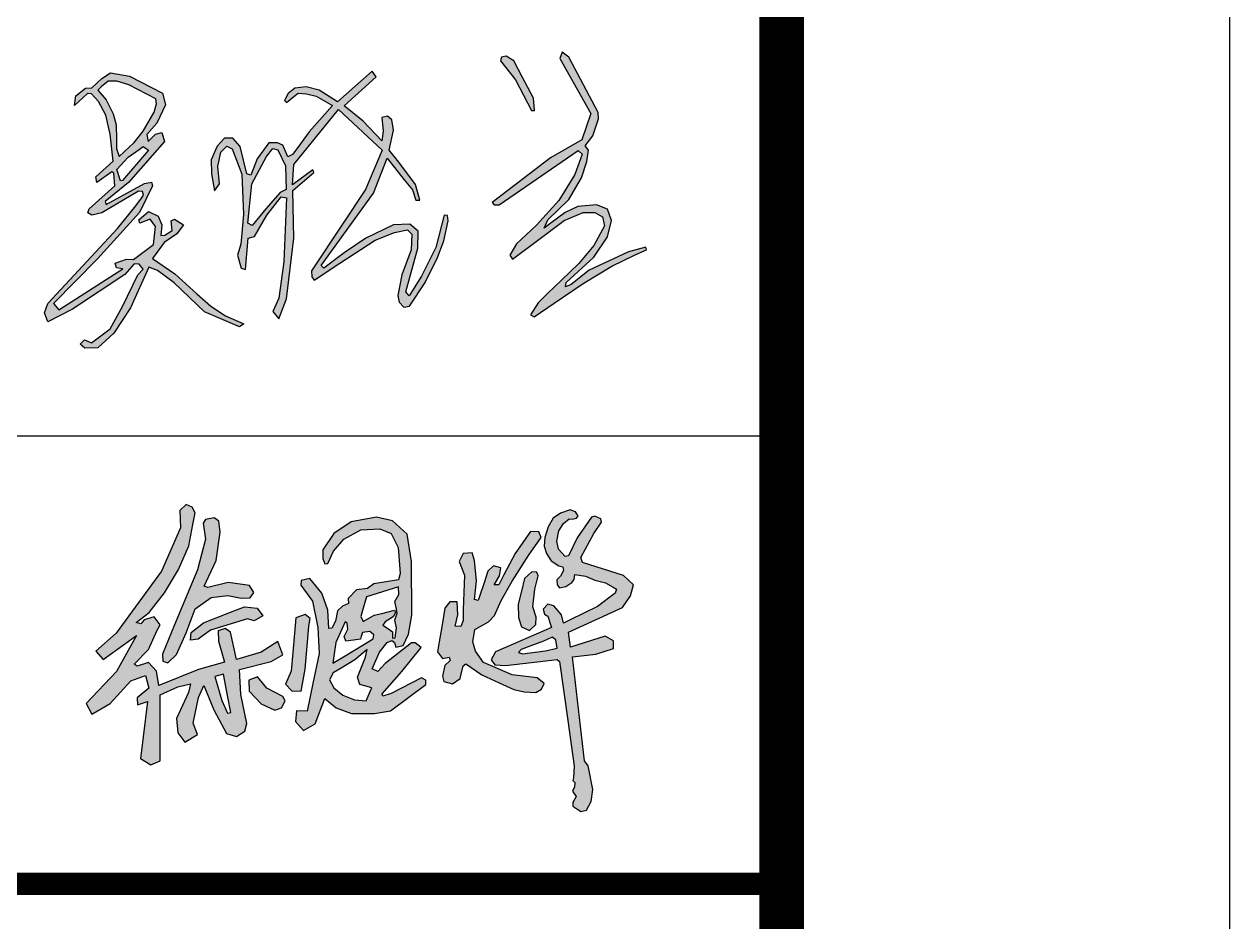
# Model space of a CAD drawing. Extents: x 33088 to 140010, y 13737 to 369010.
# Drawn here: x 90003 to 92693, y 297513 to 299517 of the extents above; entities that cross this region are included whole.
import ezdxf

# ---------------------------------------------------------------- set-up
doc = ezdxf.new("R2010")
doc.units = 0
doc.header["$LTSCALE"] = 1000
doc.header["$MEASUREMENT"] = 0
doc.layers.get('0').update_dxf_attribs({"linetype": 'CONTINUOUS'})
for name, color, linetype in [('PP-PM-TK', 7, 'CONTINUOUS'), ('PUB_TITLE', 4, 'CONTINUOUS'), ('TEL_TITLE', 7, 'CONTINUOUS')]:
    doc.layers.add(name, color=color, linetype=linetype)

msp = doc.modelspace()

# ---------------------------------------------------------------- hatches: boundary and pattern name
h = msp.add_hatch(color=256)
h.paths.add_polyline_path([(91218.3, 299443.5), (91203.9, 299454.5), (91198.6, 299440), (91267.8, 299317.6), (91248, 299258.6), (91177.7, 299218.7), (91047.5, 299118.6), (91051.9, 299113.3), (91063, 299113.7), (91239.2, 299235.1), (91248.4, 299226.9), (91232.4, 299181), (91196.6, 299123.4), (91146.7, 299068), (91102.1, 299026.9), (91086.7, 299001.3), (91093, 298992.1), (91157.8, 299041), (91208.2, 299078.9), (91250.9, 299096.6), (91277, 299096.6), (91293.5, 299087), (91298.3, 299066.7), (91274.6, 299022.7), (91240.7, 298982.3), (91202, 298945.1), (91171.4, 298915.7), (91150, 298895.1), (91133.2, 298868.2), (91141, 298863.4), (91186, 298893.9), (91250.9, 298937.8), (91314.5, 298976.9), (91366.7, 299002.3), (91391.8, 299013.1), (91390.8, 299019.2), (91351.5, 299008.7), (91263.7, 298967.7), (91223.6, 298935.9), (91211.4, 298930.8), (91212.8, 298939.9), (91274.8, 298996.9), (91304.7, 299041.9), (91313.9, 299079), (91305.1, 299103.8), (91280.7, 299113.6), (91238.6, 299109.9), (91210.8, 299096.7), (91176.2, 299070.9), (91163.3, 299061.3), (91172.1, 299080.4), (91218.9, 299125.5), (91246.8, 299173.7), (91259, 299210), (91262.7, 299235.4), (91255.2, 299245.2), (91272.2, 299267.8), (91284.8, 299305.4), (91284.1, 299319.9)])
h.paths.add_polyline_path([(91079, 299445.3), (91068.6, 299443.4), (91066.4, 299435.2), (91099.7, 299392.5), (91135.7, 299324.5), (91142.4, 299324.5), (91139.6, 299351.5), (91114.6, 299399.6), (91096.2, 299434.9)], flags=17)
h.paths.add_polyline_path([(90542.4, 299104.6), (90512.6, 299067.4), (90502.9, 299072.9), (90511.5, 299160.5), (90544, 299221.7), (90558.7, 299239.7), (90569.7, 299236.5), (90586.4, 299201), (90588.2, 299147.5), (90575, 299141.1)], flags=16)
h.paths.add_polyline_path([(90421.2, 299182.8), (90428.4, 299145), (90439.7, 299160.8), (90435.3, 299198.9), (90442.2, 299231), (90455.6, 299244.8), (90467.9, 299238.9), (90489.2, 299182.1), (90492.7, 299092.1), (90487.2, 299026.1), (90479.3, 299000.9), (90487.7, 298972.3), (90497.6, 298969.3), (90503.1, 299039.5), (90517.4, 299042.9), (90544.6, 299090.9), (90576.8, 299131.4), (90589.1, 299129.4), (90582.7, 298986.1), (90571.8, 298905.3), (90558.5, 298875.2), (90571.8, 298858.8), (90589.1, 298903.8), (90605.5, 299039.5), (90603.1, 299145.7), (90649.9, 299185.9), (90647.9, 299192.1), (90602.1, 299158.2), (90605.2, 299203.5), (90704.7, 299326.7), (90802, 299235.7), (90765.1, 299147.8), (90715.4, 299072.8), (90644.9, 298966.6), (90645, 298952.6), (90650.3, 298945.8), (90707.7, 298983.2), (90786.3, 299034.5), (90829.7, 299051.6), (90858.9, 299057.7), (90868.1, 299048.2), (90867.3, 299013), (90846.3, 298957.1), (90837.5, 298911.2), (90839.8, 298896.3), (90850.5, 298884.8), (90863.5, 298887.1), (90898.3, 298939.9), (90925.5, 298996.2), (90939.5, 299033.4), (90949.3, 299078.2), (90947.8, 299089.9), (90940.6, 299090.6), (90921.8, 299018.4), (90890.1, 298954.4), (90862.6, 298910.1), (90855.4, 298919.5), (90881.8, 299017.2), (90882.2, 299054.8), (90864.1, 299070.7), (90827.6, 299068.8), (90766.1, 299039.4), (90717.5, 299006.7), (90672.3, 298972.4), (90666, 298978.5), (90783.1, 299139.6), (90813.1, 299217.7), (90851.5, 299169.7), (90869.6, 299147.2), (90877.7, 299124.3), (90886, 299124.3), (90876.4, 299158.8), (90839.6, 299208.8), (90817.6, 299235.3), (90827.7, 299280.2), (90823.5, 299303.5), (90814.4, 299311.8), (90801.5, 299308.9), (90804.4, 299277.7), (90801.5, 299256.5), (90759.9, 299300.6), (90717.3, 299334.8), (90788.7, 299399.4), (90779.6, 299412.2), (90702.5, 299343.4), (90661.8, 299369.8), (90633, 299376.7), (90607.4, 299374.1), (90592.7, 299361.9), (90584, 299346.4), (90589.1, 299341.8), (90605.3, 299355.1), (90615.2, 299363.2), (90633.7, 299361.2), (90655.3, 299356), (90691.6, 299335.1), (90639.1, 299276.7), (90611.6, 299238.6), (90602.2, 299225.7), (90591.9, 299220.5), (90580.5, 299246.7), (90568.4, 299252), (90549.5, 299252), (90523.7, 299216.6), (90509.6, 299180), (90500, 299183.1), (90485.5, 299244.1), (90468.9, 299262.2), (90450.2, 299262.5), (90434.1, 299244.8), (90420.4, 299214.3)])
h.paths.add_polyline_path([(90218.5, 299167), (90210.3, 299192.2), (90235.3, 299219.7), (90260.1, 299237), (90269.4, 299243.5), (90280.6, 299235.7), (90223.3, 299168)], flags=16)
h.paths.add_polyline_path([(90209.4, 299239.1), (90215.2, 299221.3), (90248.7, 299252.5), (90269.1, 299278.3), (90293.6, 299320.8), (90299, 299339), (90297.3, 299350.1), (90237.4, 299381.4), (90210.5, 299389.5), (90190.9, 299390), (90175.7, 299376.8), (90167.7, 299369.9), (90186.4, 299348.2), (90201.9, 299316.4), (90208.5, 299291.9), (90209.3, 299259.1)], flags=16)
h.paths.add_polyline_path([(90145, 299362.1), (90115.8, 299335.6), (90118.5, 299357.2), (90140.7, 299374.3), (90154.6, 299374.7), (90176.5, 299395.3), (90196.3, 299408), (90238.8, 299400.8), (90312.2, 299362.8), (90318.6, 299336.6), (90299.5, 299296.1), (90277.3, 299270.4), (90280.5, 299254.9), (90296.8, 299271.1), (90311, 299275.1), (90316.9, 299254.9), (90236.7, 299163.7), (90184.1, 299121.3), (90186.3, 299114.7), (90271.7, 299161.1), (90287.9, 299164.1), (90290.1, 299156.3), (90261, 299096.8), (90167.5, 298993), (90069.1, 298893.6), (90080.7, 298879.3), (90223.6, 298970.5), (90209.9, 298973.2), (90206.6, 298983.6), (90231.8, 298992.4), (90247.2, 298991.9), (90291.8, 299024.8), (90296.7, 299065.5), (90284.6, 299081.4), (90261.5, 299072.6), (90259.3, 299080.3), (90281.3, 299099), (90302.8, 299088), (90310.5, 299068.8), (90308.3, 299045.2), (90317.1, 299045.7), (90334.1, 299056.1), (90331.9, 299078.1), (90339.1, 299081.4), (90359.4, 299069.3), (90344, 299048.5), (90316, 299029.2), (90290.1, 298994.1), (90339.6, 298959.5), (90389.1, 298915), (90420.1, 298887.1), (90452.4, 298865.9), (90493.7, 298847.8), (90483.8, 298841.2), (90405.7, 298874.7), (90338.1, 298939.5), (90300.7, 298966.9), (90281.5, 298974.1), (90240.8, 298883.5), (90203.4, 298826.9), (90167.9, 298794.1), (90138.7, 298793.3), (90128.7, 298802.6), (90138.3, 298812.6), (90153.7, 298805.6), (90195.3, 298836.8), (90223.1, 298886.7), (90257, 298957.1), (90269.3, 298970.2), (90260, 298981.3), (90249.3, 298981.7), (90228.1, 298958.2), (90111.7, 298880.9), (90056.7, 298852.4), (90048.6, 298872.4), (90056.3, 298893.2), (90211.5, 299060.8), (90252.7, 299111.4), (90265.4, 299128.5), (90270.1, 299134.9), (90267.5, 299143.4), (90258.4, 299143.8), (90177, 299095.5), (90154.6, 299090.4), (90145.8, 299095.8), (90148.9, 299105), (90206, 299156.1), (90204, 299184.1), (90199, 299187.4), (90165.6, 299163.1), (90163.6, 299176.1), (90202, 299211.4), (90195.2, 299271.5), (90186.1, 299314.1), (90169.1, 299344.3), (90153.5, 299361.3)])
h = msp.add_hatch(color=256)
h.paths.add_polyline_path([(91189.7, 298142.9), (91181.5, 298148.7), (91162.4, 298139.5), (91134.2, 298129.1), (91112, 298120.9), (91106.4, 298114.4), (91115.3, 298111.3), (91166.8, 298117.9), (91193, 298124.3)], flags=16)
h.paths.add_polyline_path([(91219.7, 298412.6), (91226.2, 298412), (91235.8, 298414.1), (91239.4, 298419.5), (91233.3, 298428.5), (91221.8, 298432.5), (91200.3, 298425.4), (91183.9, 298414.3), (91172.2, 298395.1), (91165.3, 298370.9), (91163.4, 298351.7), (91169.1, 298335.4), (91179.1, 298319.1), (91196.3, 298308), (91205.1, 298305.7), (91206.7, 298297.4), (91199.8, 298285), (91191.9, 298276.3), (91192.7, 298265.5), (91197.7, 298259), (91211.7, 298261.3), (91225.1, 298270.7), (91230.4, 298277.2), (91232, 298288.2), (91255.5, 298284.5), (91276.9, 298275.5), (91300.3, 298269.5), (91317.4, 298260.1), (91325.3, 298255.7), (91322, 298246.5), (91282.7, 298216.9), (91221.8, 298187), (91207, 298179.8), (91202.4, 298198.5), (91185.2, 298218.8), (91171.6, 298222.3), (91161.2, 298211.1), (91164.3, 298199.6), (91171.8, 298195.4), (91177.3, 298178.7), (91180, 298170.2), (91077.2, 298125.3), (91054.8, 298115.4), (91045.4, 298098), (91053.8, 298086.5), (91077.4, 298085), (91154.6, 298094.2), (91192.6, 298098.8), (91197.9, 298094.4), (91216.3, 297962.2), (91230.4, 297860.5), (91228.9, 297834.5), (91227.9, 297828.8), (91232.3, 297823.8), (91231.4, 297814.1), (91227.1, 297804.4), (91235, 297793), (91227.9, 297779.6), (91227.7, 297771), (91245.3, 297759.2), (91258, 297762.3), (91268.8, 297781.5), (91272.1, 297808.5), (91261.5, 297861.5), (91253.7, 297872.2), (91227.1, 298104.6), (91278.8, 298110.8), (91318.5, 298123.2), (91318.1, 298140.5), (91299.9, 298150.8), (91222.2, 298126.1), (91218, 298159.9), (91278, 298187.2), (91338.5, 298214.7), (91356.2, 298240.6), (91362.8, 298265), (91340.9, 298286.1), (91249.5, 298315), (91245.7, 298326.6), (91274.5, 298379.7), (91291.6, 298405.2), (91290, 298412.9), (91276.8, 298418.4), (91269.1, 298416.6), (91237.4, 298369.9), (91217.7, 298330.3), (91210.2, 298328.7), (91195.6, 298344.9), (91191.9, 298362.6), (91196.6, 298385.7), (91206.7, 298402.6)])
h.paths.add_polyline_path([(91147.6, 298293.5), (91136.1, 298294.1), (91120, 298279.2), (91113.1, 298251.1), (91105.8, 298221.8), (91106.1, 298192.6), (91113.1, 298171.7), (91130.9, 298163.3), (91145.2, 298176.6), (91145.8, 298193.5), (91138.5, 298215.9), (91142.5, 298255.6), (91150.6, 298285.6)], flags=17)
h.paths.add_polyline_path([(91008.3, 298319.8), (91003.1, 298336.8), (90982.6, 298335), (90974.3, 298317.7), (90985.9, 298287.1), (90983.3, 298209.6), (90982.6, 298186), (90977.6, 298172), (90965.3, 298172.7), (90971.1, 298198.3), (90969.3, 298227.1), (90953, 298227.4), (90942.2, 298213), (90935, 298171.2), (90929.3, 298138.1), (90925.4, 298115.8), (90937.2, 298100.6), (90951.9, 298103.9), (90954.1, 298096.7), (90942.2, 298085.3), (90936.8, 298061.5), (90939.7, 298049.6), (90959.1, 298044.2), (90976.1, 298056.4), (90978.3, 298065.8), (90982.6, 298084.5), (90988.7, 298088.9), (91024.8, 298064.4), (91063.4, 298046.7), (91096.2, 298031.7), (91118.9, 298026.2), (91145.2, 298025.1), (91157.5, 298032.7), (91163.3, 298045.3), (91147.8, 298057.5), (91092.6, 298064.7), (91028, 298092.2), (91010.7, 298117.1), (91004.2, 298138), (91008.6, 298165.7), (91039.6, 298183), (91052.6, 298197), (91067.5, 298230.4), (91092, 298273.3), (91112.8, 298306), (91130.3, 298333.3), (91157, 298371.3), (91152, 298383.6), (91133.3, 298384.5), (91098.8, 298335.3), (91073.8, 298287.3), (91062.5, 298265.4), (91052.3, 298265.1), (91063.7, 298285.7), (91067.1, 298303.2), (91050.8, 298307.9), (91038.2, 298296.2), (91029.5, 298270), (91020.2, 298241.6), (91016.4, 298230.4), (91008, 298232.8), (91012.9, 298274)])
h.paths.add_polyline_path([(90765.2, 298104.2), (90768.5, 298120.6), (90741, 298098), (90710.7, 298079.6), (90693, 298068.9), (90684.4, 298053.4), (90694.7, 298035.7), (90714.3, 298019.4), (90740.2, 298008.7), (90766.8, 298006.2), (90777.9, 298032.5), (90779.2, 298035.5), (90752.5, 298042.7), (90747.2, 298059.5)], flags=16)
h.paths.add_polyline_path([(90839.3, 298243.5), (90839, 298261.1), (90803, 298249.7), (90767.1, 298238.3), (90759.9, 298213.5), (90754.5, 298194.8), (90759.6, 298183.8), (90784.1, 298197.8), (90801.4, 298201.4), (90830.1, 298208.9), (90832.1, 298203.3), (90826.9, 298193.6), (90809.2, 298183.1), (90804, 298175.6), (90816.4, 298166.8), (90825.2, 298160.5), (90825.6, 298146.2), (90831.5, 298146.9), (90834.1, 298169.4), (90830.8, 298186.4), (90836, 298202.4), (90833.4, 298215.1), (90830.7, 298228.3)], flags=16)
h.paths.add_polyline_path([(90724.3, 298179.6), (90719.9, 298183), (90713.1, 298167.8), (90699.2, 298136.5), (90695.4, 298111.2), (90692.2, 298090.1), (90719.9, 298107), (90782, 298144.7), (90783.9, 298153.9), (90774.6, 298161.2), (90758.4, 298158.7), (90755.5, 298149.8), (90753.6, 298144), (90738.4, 298141.9), (90721.4, 298139.6), (90717.1, 298150), (90725.6, 298166.2)], flags=16)
h.paths.add_polyline_path([(90667.6, 298246.8), (90640.9, 298279.3), (90621.3, 298274.8), (90620.8, 298264.3), (90646.5, 298229.1), (90658.5, 298170.3), (90661.6, 298112.2), (90647.5, 298044.9), (90634.7, 297983.6), (90610.8, 297984.1), (90608.8, 297960), (90626.4, 297939.9), (90653, 297955.4), (90674.6, 298011.7), (90699.8, 297991.1), (90733.5, 297978), (90784.8, 297978), (90820.5, 297984.1), (90899.9, 298042.9), (90899.6, 298052.4), (90889.7, 298057.8), (90822.3, 298022.6), (90803.6, 298016.9), (90802.6, 298021.8), (90846.3, 298071.9), (90888.9, 298125.6), (90875.6, 298136.2), (90867.9, 298136.2), (90809, 298090), (90792.6, 298071.5), (90779.9, 298078), (90796, 298114.8), (90813.2, 298136.4), (90823.6, 298140.7), (90829.5, 298136.8), (90833, 298126), (90848.9, 298130.2), (90860.9, 298155.5), (90868.7, 298197.4), (90867.9, 298317.2), (90858.3, 298378.8), (90825.6, 298408), (90789.4, 298416.3), (90732.8, 298406.1), (90694.3, 298379.7), (90669.9, 298343.2), (90670, 298324.3), (90674.4, 298312.2), (90681.3, 298313.1), (90693.5, 298340.4), (90716.8, 298367.3), (90755, 298387.8), (90797.1, 298390), (90822.4, 298380.1), (90838.3, 298348.8), (90842.1, 298290.5), (90838.7, 298276.4), (90783.4, 298267.8), (90769.6, 298257.5), (90745.2, 298254.5), (90726.7, 298235), (90727.1, 298223.9), (90713.4, 298217.5), (90702.7, 298207.6), (90697.9, 298184.4), (90690.2, 298168.6), (90683.3, 298167.5), (90681.4, 298208.6)])
h.paths.add_polyline_path([(90641.6, 298190.2), (90630.2, 298199.1), (90609.3, 298191.3), (90602.8, 298114), (90599.3, 298072.5), (90586.6, 298043.8), (90600.9, 298028.9), (90621.7, 298028.2), (90630.8, 298077), (90637.3, 298154.3), (90638.9, 298172.7)])
h.paths.add_polyline_path([(90523.9, 298059.9), (90505.1, 298052.3), (90505.4, 298028), (90532, 297999.8), (90562.8, 297985.9), (90577.7, 297991.1), (90586.1, 298006.3), (90580.6, 298016), (90545.3, 298034.8), (90528.5, 298054.5)])
h.paths.add_polyline_path([(90448.5, 298065.8), (90429.2, 298060.4), (90444.4, 298007.3), (90457.4, 297978.8), (90464.5, 297980.1), (90458, 298014.7)], flags=16)
h.paths.add_polyline_path([(90374.7, 298141.5), (90376, 298159), (90404, 298180.6), (90464.2, 298204), (90495.2, 298216), (90523.1, 298213.2), (90535.9, 298196.4), (90516.5, 298185.3), (90502, 298189.5), (90419.1, 298164.5), (90391.5, 298144.2)], flags=17)
h.paths.add_polyline_path([(90437.8, 298407.1), (90427.1, 298415.1), (90407.8, 298411.4), (90402.7, 298402.9), (90408.5, 298367), (90390.5, 298298.9), (90339.3, 298175.7), (90312.1, 298110.4), (90313.1, 298095.1), (90324.3, 298091.1), (90343.3, 298110), (90365.3, 298158.3), (90385.3, 298211.5), (90420.5, 298236.7), (90458.3, 298241.8), (90487.9, 298235.2), (90507.5, 298236.4), (90515.9, 298248.1), (90506.6, 298263.8), (90458.6, 298270.7), (90413, 298259.4), (90405.3, 298262.1), (90431.8, 298320), (90440.5, 298382.7)], flags=17)
h.paths.add_polyline_path([(90378.7, 298438.4), (90365.3, 298444.5), (90350.6, 298431.2), (90352.2, 298392.2), (90310, 298295.7), (90208.7, 298157.1), (90163.2, 298117.3), (90180, 298098.9), (90225.4, 298131.6), (90254.4, 298152.4), (90209.4, 298071.5), (90141.6, 298000.6), (90154.4, 297976.7), (90195.1, 298000.6), (90241.3, 298050.8), (90274, 298062.7), (90282, 298034.9), (90255.7, 298013.3), (90256.5, 297997.4), (90278.8, 298004.6), (90269.2, 297925.7), (90263.4, 297877.8), (90286, 297863.5), (90306.7, 297872.3), (90306.7, 298019.7), (90346.6, 298038), (90374.9, 298044.2), (90369.9, 298025.3), (90343.7, 297966.6), (90346.5, 297934.8), (90362.1, 297914.2), (90390.6, 297931.5), (90380.5, 297956.6), (90392.8, 298013.5), (90404.6, 298040.3), (90426.9, 297986.2), (90454.9, 297933.7), (90477.2, 297927), (90496.2, 297938.7), (90500.1, 297956), (90487.3, 298020.8), (90483.9, 298076.6), (90554.9, 298093.9), (90580.6, 298109), (90569.4, 298138.6), (90532, 298115.1), (90477.2, 298099), (90463.8, 298159.3), (90452.1, 298168.2), (90436.4, 298162.6), (90437.5, 298139.7), (90450.4, 298092.8), (90392.8, 298076.1), (90304, 298040.3), (90299, 298072.7), (90281.1, 298092.3), (90255.9, 298083.9), (90249.2, 298088.4), (90281.1, 298121.3), (90300.6, 298164.3), (90306.8, 298176.2), (90293.9, 298194.1), (90271.6, 298187.4), (90263.7, 298178.4), (90253.7, 298181.2), (90282.2, 298203.5), (90316.3, 298247.6), (90347.6, 298299.8), (90371.1, 298352.3), (90380, 298400.3), (90384.8, 298426.1)])

# ---------------------------------------------------------------- linework, layer by layer
for p, q in [((91068.6, 299443.4), (91066.4, 299435.2)), ((91079, 299445.3), (91068.6, 299443.4)), ((91096.2, 299434.9), (91079, 299445.3)), ((91203.9, 299454.5), (91198.6, 299440)), ((91198.6, 299440), (91267.8, 299317.6)), ((91218.3, 299443.5), (91203.9, 299454.5)), ((91284.1, 299319.9), (91218.3, 299443.5)), ((90779.6, 299412.2), (90702.5, 299343.4)), ((90788.7, 299399.4), (90779.6, 299412.2)), ((91066.4, 299435.2), (91099.7, 299392.5)), ((91114.6, 299399.6), (91096.2, 299434.9)), ((90154.6, 299374.7), (90176.5, 299395.3)), ((90190.9, 299390), (90175.7, 299376.8)), ((90176.5, 299395.3), (90196.3, 299408)), ((90210.5, 299389.5), (90190.9, 299390)), ((90196.3, 299408), (90238.8, 299400.8)), ((90237.4, 299381.4), (90210.5, 299389.5)), ((90238.8, 299400.8), (90312.2, 299362.8)), ((90717.3, 299334.8), (90788.7, 299399.4)), ((91099.7, 299392.5), (91135.7, 299324.5)), ((91139.6, 299351.5), (91114.6, 299399.6)), ((90145, 299362.1), (90115.8, 299335.6)), ((90115.8, 299335.6), (90118.5, 299357.2)), ((90118.5, 299357.2), (90140.7, 299374.3)), ((90140.7, 299374.3), (90154.6, 299374.7)), ((90153.5, 299361.3), (90145, 299362.1)), ((90169.1, 299344.3), (90153.5, 299361.3)), ((90175.7, 299376.8), (90167.7, 299369.9)), ((90167.7, 299369.9), (90186.4, 299348.2)), ((90297.3, 299350.1), (90237.4, 299381.4)), ((90312.2, 299362.8), (90318.6, 299336.6)), ((90592.7, 299361.9), (90584, 299346.4)), ((90589.1, 299341.8), (90605.3, 299355.1)), ((90607.4, 299374.1), (90592.7, 299361.9)), ((90605.3, 299355.1), (90615.2, 299363.2)), ((90633, 299376.7), (90607.4, 299374.1)), ((90615.2, 299363.2), (90633.7, 299361.2)), ((90661.8, 299369.8), (90633, 299376.7)), ((90633.7, 299361.2), (90655.3, 299356)), ((90655.3, 299356), (90691.6, 299335.1)), ((90702.5, 299343.4), (90661.8, 299369.8)), ((90186.1, 299314.1), (90169.1, 299344.3)), ((90186.4, 299348.2), (90201.9, 299316.4)), ((90293.6, 299320.8), (90299, 299339)), ((90299, 299339), (90297.3, 299350.1)), ((90318.6, 299336.6), (90299.5, 299296.1)), ((90584, 299346.4), (90589.1, 299341.8)), ((90691.6, 299335.1), (90639.1, 299276.7)), ((90759.9, 299300.6), (90717.3, 299334.8)), ((91142.4, 299324.5), (91139.6, 299351.5)), ((90195.2, 299271.5), (90186.1, 299314.1)), ((90201.9, 299316.4), (90208.5, 299291.9)), ((90269.1, 299278.3), (90293.6, 299320.8)), ((90605.2, 299203.5), (90704.7, 299326.7)), ((90704.7, 299326.7), (90802, 299235.7)), ((90814.4, 299311.8), (90801.5, 299308.9)), ((90801.5, 299308.9), (90804.4, 299277.7)), ((90823.5, 299303.5), (90814.4, 299311.8)), ((90827.7, 299280.2), (90823.5, 299303.5)), ((91135.7, 299324.5), (91142.4, 299324.5)), ((91267.8, 299317.6), (91248, 299258.6)), ((91272.2, 299267.8), (91284.8, 299305.4)), ((91284.8, 299305.4), (91284.1, 299319.9)), ((90208.5, 299291.9), (90209.3, 299259.1)), ((90248.7, 299252.5), (90269.1, 299278.3)), ((90299.5, 299296.1), (90277.3, 299270.4)), ((90296.8, 299271.1), (90311, 299275.1)), ((90311, 299275.1), (90316.9, 299254.9)), ((90639.1, 299276.7), (90611.6, 299238.6)), ((90801.5, 299256.5), (90759.9, 299300.6)), ((90804.4, 299277.7), (90801.5, 299256.5)), ((90817.6, 299235.3), (90827.7, 299280.2)), ((90202, 299211.4), (90195.2, 299271.5)), ((90209.3, 299259.1), (90209.4, 299239.1)), ((90215.2, 299221.3), (90248.7, 299252.5)), ((90316.9, 299254.9), (90236.7, 299163.7)), ((90277.3, 299270.4), (90280.5, 299254.9)), ((90280.5, 299254.9), (90296.8, 299271.1)), ((90450.2, 299262.5), (90434.1, 299244.8)), ((90468.9, 299262.2), (90450.2, 299262.5)), ((90485.5, 299244.1), (90468.9, 299262.2)), ((90549.5, 299252), (90523.7, 299216.6)), ((90568.4, 299252), (90549.5, 299252)), ((90580.5, 299246.7), (90568.4, 299252)), ((91248, 299258.6), (91177.7, 299218.7)), ((91255.2, 299245.2), (91272.2, 299267.8)), ((90209.4, 299239.1), (90215.2, 299221.3)), ((90280.6, 299235.7), (90223.3, 299168)), ((90235.3, 299219.7), (90260.1, 299237)), ((90260.1, 299237), (90269.4, 299243.5)), ((90269.4, 299243.5), (90280.6, 299235.7)), ((90434.1, 299244.8), (90420.4, 299214.3)), ((90435.3, 299198.9), (90442.2, 299231)), ((90442.2, 299231), (90455.6, 299244.8)), ((90455.6, 299244.8), (90467.9, 299238.9)), ((90467.9, 299238.9), (90489.2, 299182.1)), ((90500, 299183.1), (90485.5, 299244.1)), ((90511.5, 299160.5), (90544, 299221.7)), ((90544, 299221.7), (90558.7, 299239.7)), ((90558.7, 299239.7), (90569.7, 299236.5)), ((90569.7, 299236.5), (90586.4, 299201)), ((90591.9, 299220.5), (90580.5, 299246.7)), ((90602.2, 299225.7), (90591.9, 299220.5)), ((90611.6, 299238.6), (90602.2, 299225.7)), ((90802, 299235.7), (90765.1, 299147.8)), ((90839.6, 299208.8), (90817.6, 299235.3)), ((91063, 299113.7), (91239.2, 299235.1)), ((91248.4, 299226.9), (91232.4, 299181)), ((91239.2, 299235.1), (91248.4, 299226.9)), ((91262.7, 299235.4), (91255.2, 299245.2)), ((91259, 299210), (91262.7, 299235.4)), ((90163.6, 299176.1), (90202, 299211.4)), ((90210.3, 299192.2), (90235.3, 299219.7)), ((90420.4, 299214.3), (90421.2, 299182.8)), ((90439.7, 299160.8), (90435.3, 299198.9)), ((90523.7, 299216.6), (90509.6, 299180)), ((90586.4, 299201), (90588.2, 299147.5)), ((90602.1, 299158.2), (90605.2, 299203.5)), ((90783.1, 299139.6), (90813.1, 299217.7)), ((90813.1, 299217.7), (90851.5, 299169.7)), ((90876.4, 299158.8), (90839.6, 299208.8)), ((91177.7, 299218.7), (91047.5, 299118.6)), ((91246.8, 299173.7), (91259, 299210)), ((90165.6, 299163.1), (90163.6, 299176.1)), ((90199, 299187.4), (90165.6, 299163.1)), ((90204, 299184.1), (90199, 299187.4)), ((90206, 299156.1), (90204, 299184.1)), ((90218.5, 299167), (90210.3, 299192.2)), ((90223.3, 299168), (90218.5, 299167)), ((90421.2, 299182.8), (90428.4, 299145)), ((90489.2, 299182.1), (90492.7, 299092.1)), ((90509.6, 299180), (90500, 299183.1)), ((90647.9, 299192.1), (90602.1, 299158.2)), ((90603.1, 299145.7), (90649.9, 299185.9)), ((90649.9, 299185.9), (90647.9, 299192.1)), ((90851.5, 299169.7), (90869.6, 299147.2)), ((91232.4, 299181), (91196.6, 299123.4)), ((91218.9, 299125.5), (91246.8, 299173.7)), ((90148.9, 299105), (90206, 299156.1)), ((90258.4, 299143.8), (90177, 299095.5)), ((90236.7, 299163.7), (90184.1, 299121.3)), ((90186.3, 299114.7), (90271.7, 299161.1)), ((90267.5, 299143.4), (90258.4, 299143.8)), ((90290.1, 299156.3), (90261, 299096.8)), ((90270.1, 299134.9), (90267.5, 299143.4)), ((90271.7, 299161.1), (90287.9, 299164.1)), ((90287.9, 299164.1), (90290.1, 299156.3)), ((90428.4, 299145), (90439.7, 299160.8)), ((90502.9, 299072.9), (90511.5, 299160.5)), ((90575, 299141.1), (90542.4, 299104.6)), ((90588.2, 299147.5), (90575, 299141.1)), ((90605.5, 299039.5), (90603.1, 299145.7)), ((90765.1, 299147.8), (90715.4, 299072.8)), ((90869.6, 299147.2), (90877.7, 299124.3)), ((90886, 299124.3), (90876.4, 299158.8)), ((90184.1, 299121.3), (90186.3, 299114.7)), ((90252.7, 299111.4), (90265.4, 299128.5)), ((90265.4, 299128.5), (90270.1, 299134.9)), ((90544.6, 299090.9), (90576.8, 299131.4)), ((90576.8, 299131.4), (90589.1, 299129.4)), ((90589.1, 299129.4), (90582.7, 298986.1)), ((90666, 298978.5), (90783.1, 299139.6)), ((90877.7, 299124.3), (90886, 299124.3)), ((91047.5, 299118.6), (91051.9, 299113.3)), ((91051.9, 299113.3), (91063, 299113.7)), ((91196.6, 299123.4), (91146.7, 299068)), ((91172.1, 299080.4), (91218.9, 299125.5)), ((91280.7, 299113.6), (91238.6, 299109.9)), ((91305.1, 299103.8), (91280.7, 299113.6)), ((90145.8, 299095.8), (90148.9, 299105)), ((90154.6, 299090.4), (90145.8, 299095.8)), ((90177, 299095.5), (90154.6, 299090.4)), ((90261, 299096.8), (90167.5, 298993)), ((90211.5, 299060.8), (90252.7, 299111.4)), ((90259.3, 299080.3), (90281.3, 299099)), ((90281.3, 299099), (90302.8, 299088)), ((90302.8, 299088), (90310.5, 299068.8)), ((90492.7, 299092.1), (90487.2, 299026.1)), ((90542.4, 299104.6), (90512.6, 299067.4)), ((90517.4, 299042.9), (90544.6, 299090.9)), ((90940.6, 299090.6), (90921.8, 299018.4)), ((90947.8, 299089.9), (90940.6, 299090.6)), ((90949.3, 299078.2), (90947.8, 299089.9)), ((91210.8, 299096.7), (91176.2, 299070.9)), ((91208.2, 299078.9), (91250.9, 299096.6)), ((91238.6, 299109.9), (91210.8, 299096.7)), ((91250.9, 299096.6), (91277, 299096.6)), ((91277, 299096.6), (91293.5, 299087)), ((91293.5, 299087), (91298.3, 299066.7)), ((91313.9, 299079), (91305.1, 299103.8)), ((90056.3, 298893.2), (90211.5, 299060.8)), ((90261.5, 299072.6), (90259.3, 299080.3)), ((90284.6, 299081.4), (90261.5, 299072.6)), ((90261.5, 299072.6), (90261.5, 299072.6)), ((90296.7, 299065.5), (90284.6, 299081.4)), ((90291.8, 299024.8), (90296.7, 299065.5)), ((90310.5, 299068.8), (90308.3, 299045.2)), ((90331.9, 299078.1), (90339.1, 299081.4)), ((90334.1, 299056.1), (90331.9, 299078.1)), ((90339.1, 299081.4), (90359.4, 299069.3)), ((90359.4, 299069.3), (90344, 299048.5)), ((90512.6, 299067.4), (90502.9, 299072.9)), ((90715.4, 299072.8), (90644.9, 298966.6)), ((90827.6, 299068.8), (90766.1, 299039.4)), ((90864.1, 299070.7), (90827.6, 299068.8)), ((90882.2, 299054.8), (90864.1, 299070.7)), ((90939.5, 299033.4), (90949.3, 299078.2)), ((91146.7, 299068), (91102.1, 299026.9)), ((91157.8, 299041), (91208.2, 299078.9)), ((91163.3, 299061.3), (91172.1, 299080.4)), ((91176.2, 299070.9), (91163.3, 299061.3)), ((91298.3, 299066.7), (91274.6, 299022.7)), ((91304.7, 299041.9), (91313.9, 299079)), ((90308.3, 299045.2), (90317.1, 299045.7)), ((90344, 299048.5), (90316, 299029.2)), ((90317.1, 299045.7), (90334.1, 299056.1)), ((90497.6, 298969.3), (90503.1, 299039.5)), ((90503.1, 299039.5), (90517.4, 299042.9)), ((90589.1, 298903.8), (90605.5, 299039.5)), ((90707.7, 298983.2), (90786.3, 299034.5)), ((90766.1, 299039.4), (90717.5, 299006.7)), ((90786.3, 299034.5), (90829.7, 299051.6)), ((90829.7, 299051.6), (90858.9, 299057.7)), ((90858.9, 299057.7), (90868.1, 299048.2)), ((90868.1, 299048.2), (90867.3, 299013)), ((90881.8, 299017.2), (90882.2, 299054.8)), ((90925.5, 298996.2), (90939.5, 299033.4)), ((91093, 298992.1), (91157.8, 299041)), ((91274.8, 298996.9), (91304.7, 299041.9)), ((90247.2, 298991.9), (90291.8, 299024.8)), ((90316, 299029.2), (90290.1, 298994.1)), ((90487.2, 299026.1), (90479.3, 299000.9)), ((90717.5, 299006.7), (90672.3, 298972.4)), ((90867.3, 299013), (90846.3, 298957.1)), ((90855.4, 298919.5), (90881.8, 299017.2)), ((90921.8, 299018.4), (90890.1, 298954.4)), ((91102.1, 299026.9), (91086.7, 299001.3)), ((91274.6, 299022.7), (91240.7, 298982.3)), ((91351.5, 299008.7), (91263.7, 298967.7)), ((91390.8, 299019.2), (91351.5, 299008.7)), ((91366.7, 299002.3), (91391.8, 299013.1)), ((91391.8, 299013.1), (91390.8, 299019.2)), ((90167.5, 298993), (90069.1, 298893.6)), ((90206.6, 298983.6), (90231.8, 298992.4)), ((90209.9, 298973.2), (90206.6, 298983.6)), ((90249.3, 298981.7), (90228.1, 298958.2)), ((90231.8, 298992.4), (90247.2, 298991.9)), ((90260, 298981.3), (90249.3, 298981.7)), ((90269.3, 298970.2), (90260, 298981.3)), ((90290.1, 298994.1), (90339.6, 298959.5)), ((90479.3, 299000.9), (90487.7, 298972.3)), ((90582.7, 298986.1), (90571.8, 298905.3)), ((90650.3, 298945.8), (90707.7, 298983.2)), ((90672.3, 298972.4), (90666, 298978.5)), ((90898.3, 298939.9), (90925.5, 298996.2)), ((91086.7, 299001.3), (91093, 298992.1)), ((91240.7, 298982.3), (91202, 298945.1)), ((91212.8, 298939.9), (91274.8, 298996.9)), ((91314.5, 298976.9), (91366.7, 299002.3)), ((90080.7, 298879.3), (90223.6, 298970.5)), ((90228.1, 298958.2), (90111.7, 298880.9)), ((90223.6, 298970.5), (90209.9, 298973.2)), ((90223.1, 298886.7), (90257, 298957.1)), ((90281.5, 298974.1), (90240.8, 298883.5)), ((90257, 298957.1), (90269.3, 298970.2)), ((90300.7, 298966.9), (90281.5, 298974.1)), ((90338.1, 298939.5), (90300.7, 298966.9)), ((90339.6, 298959.5), (90389.1, 298915)), ((90487.7, 298972.3), (90497.6, 298969.3)), ((90644.9, 298966.6), (90645, 298952.6)), ((90645, 298952.6), (90650.3, 298945.8)), ((90846.3, 298957.1), (90837.5, 298911.2)), ((90890.1, 298954.4), (90862.6, 298910.1)), ((91263.7, 298967.7), (91223.6, 298935.9)), ((91250.9, 298937.8), (91314.5, 298976.9)), ((90405.7, 298874.7), (90338.1, 298939.5)), ((90863.5, 298887.1), (90898.3, 298939.9)), ((91202, 298945.1), (91171.4, 298915.7)), ((91186, 298893.9), (91250.9, 298937.8)), ((91211.4, 298930.8), (91212.8, 298939.9)), ((91223.6, 298935.9), (91211.4, 298930.8)), ((90389.1, 298915), (90420.1, 298887.1)), ((90571.8, 298905.3), (90558.5, 298875.2)), ((90571.8, 298858.8), (90589.1, 298903.8)), ((90837.5, 298911.2), (90839.8, 298896.3)), ((90862.6, 298910.1), (90855.4, 298919.5)), ((91171.4, 298915.7), (91150, 298895.1)), ((90048.6, 298872.4), (90056.3, 298893.2)), ((90056.7, 298852.4), (90048.6, 298872.4)), ((90111.7, 298880.9), (90056.7, 298852.4)), ((90069.1, 298893.6), (90080.7, 298879.3)), ((90195.3, 298836.8), (90223.1, 298886.7)), ((90240.8, 298883.5), (90203.4, 298826.9)), ((90483.8, 298841.2), (90405.7, 298874.7)), ((90420.1, 298887.1), (90452.4, 298865.9)), ((90558.5, 298875.2), (90571.8, 298858.8)), ((90839.8, 298896.3), (90850.5, 298884.8)), ((90850.5, 298884.8), (90863.5, 298887.1)), ((91150, 298895.1), (91133.2, 298868.2)), ((91141, 298863.4), (91186, 298893.9)), ((90452.4, 298865.9), (90493.7, 298847.8)), ((90493.7, 298847.8), (90483.8, 298841.2)), ((91133.2, 298868.2), (91141, 298863.4)), ((90153.7, 298805.6), (90195.3, 298836.8)), ((90203.4, 298826.9), (90167.9, 298794.1)), ((90128.7, 298802.6), (90138.3, 298812.6)), ((90138.7, 298793.3), (90128.7, 298802.6)), ((90138.3, 298812.6), (90153.7, 298805.6)), ((90167.9, 298794.1), (90138.7, 298793.3)), ((90365.3, 298444.5), (90350.6, 298431.2)), ((90378.7, 298438.4), (90365.3, 298444.5)), ((90350.6, 298431.2), (90352.2, 298392.2)), ((90384.8, 298426.1), (90378.7, 298438.4)), ((90380, 298400.3), (90384.8, 298426.1)), ((90427.1, 298415.1), (90407.8, 298411.4)), ((90437.8, 298407.1), (90427.1, 298415.1)), ((90789.4, 298416.3), (90732.8, 298406.1)), ((90825.6, 298408), (90789.4, 298416.3)), ((91183.9, 298414.3), (91172.2, 298395.1)), ((91200.3, 298425.4), (91183.9, 298414.3)), ((91221.8, 298432.5), (91200.3, 298425.4)), ((91233.3, 298428.5), (91221.8, 298432.5)), ((91226.2, 298412), (91235.8, 298414.1)), ((91239.4, 298419.5), (91233.3, 298428.5)), ((91235.8, 298414.1), (91239.4, 298419.5)), ((91269.1, 298416.6), (91237.4, 298369.9)), ((91276.8, 298418.4), (91269.1, 298416.6)), ((91290, 298412.9), (91276.8, 298418.4)), ((90352.2, 298392.2), (90310, 298295.7)), ((90371.1, 298352.3), (90380, 298400.3)), ((90407.8, 298411.4), (90402.7, 298402.9)), ((90402.7, 298402.9), (90408.5, 298367)), ((90440.5, 298382.7), (90437.8, 298407.1)), ((90732.8, 298406.1), (90694.3, 298379.7)), ((90716.8, 298367.3), (90755, 298387.8)), ((90755, 298387.8), (90797.1, 298390)), ((90797.1, 298390), (90822.4, 298380.1)), ((90858.3, 298378.8), (90825.6, 298408)), ((91172.2, 298395.1), (91165.3, 298370.9)), ((91196.6, 298385.7), (91206.7, 298402.6)), ((91206.7, 298402.6), (91219.7, 298412.6)), ((91219.7, 298412.6), (91226.2, 298412)), ((91274.5, 298379.7), (91291.6, 298405.2)), ((91291.6, 298405.2), (91290, 298412.9)), ((90408.5, 298367), (90390.5, 298298.9)), ((90431.8, 298320), (90440.5, 298382.7)), ((90694.3, 298379.7), (90669.9, 298343.2)), ((90693.5, 298340.4), (90716.8, 298367.3)), ((90822.4, 298380.1), (90838.3, 298348.8)), ((90867.9, 298317.2), (90858.3, 298378.8)), ((91133.3, 298384.5), (91098.8, 298335.3)), ((91130.3, 298333.3), (91157, 298371.3)), ((91152, 298383.6), (91133.3, 298384.5)), ((91157, 298371.3), (91152, 298383.6)), ((91165.3, 298370.9), (91163.4, 298351.7)), ((91191.9, 298362.6), (91196.6, 298385.7)), ((91195.6, 298344.9), (91191.9, 298362.6)), ((91237.4, 298369.9), (91217.7, 298330.3)), ((91245.7, 298326.6), (91274.5, 298379.7)), ((90347.6, 298299.8), (90371.1, 298352.3)), ((90669.9, 298343.2), (90670, 298324.3)), ((90681.3, 298313.1), (90693.5, 298340.4)), ((90838.3, 298348.8), (90842.1, 298290.5)), ((90982.6, 298335), (90974.3, 298317.7)), ((91003.1, 298336.8), (90982.6, 298335)), ((91008.3, 298319.8), (91003.1, 298336.8)), ((91098.8, 298335.3), (91073.8, 298287.3)), ((91112.8, 298306), (91130.3, 298333.3)), ((91163.4, 298351.7), (91169.1, 298335.4)), ((91169.1, 298335.4), (91179.1, 298319.1)), ((91210.2, 298328.7), (91195.6, 298344.9)), ((90405.3, 298262.1), (90431.8, 298320)), ((90670, 298324.3), (90674.4, 298312.2)), ((90674.4, 298312.2), (90681.3, 298313.1)), ((90868.7, 298197.4), (90867.9, 298317.2)), ((90974.3, 298317.7), (90985.9, 298287.1)), ((91012.9, 298274), (91008.3, 298319.8)), ((91050.8, 298307.9), (91038.2, 298296.2)), ((91067.1, 298303.2), (91050.8, 298307.9)), ((91179.1, 298319.1), (91196.3, 298308)), ((91196.3, 298308), (91205.1, 298305.7)), ((91217.7, 298330.3), (91210.2, 298328.7)), ((91249.5, 298315), (91245.7, 298326.6)), ((91340.9, 298286.1), (91249.5, 298315)), ((90310, 298295.7), (90208.7, 298157.1)), ((90316.3, 298247.6), (90347.6, 298299.8)), ((90390.5, 298298.9), (90339.3, 298175.7)), ((90640.9, 298279.3), (90621.3, 298274.8)), ((90667.6, 298246.8), (90640.9, 298279.3)), ((90842.1, 298290.5), (90838.7, 298276.4)), ((90985.9, 298287.1), (90983.3, 298209.6)), ((91038.2, 298296.2), (91029.5, 298270)), ((91052.3, 298265.1), (91063.7, 298285.7)), ((91073.8, 298287.3), (91062.5, 298265.4)), ((91063.7, 298285.7), (91067.1, 298303.2)), ((91092, 298273.3), (91112.8, 298306)), ((91120, 298279.2), (91113.1, 298251.1)), ((91136.1, 298294.1), (91120, 298279.2)), ((91147.6, 298293.5), (91136.1, 298294.1)), ((91142.5, 298255.6), (91150.6, 298285.6)), ((91150.6, 298285.6), (91147.6, 298293.5)), ((91199.8, 298285), (91191.9, 298276.3)), ((91206.7, 298297.4), (91199.8, 298285)), ((91205.1, 298305.7), (91206.7, 298297.4)), ((91230.4, 298277.2), (91232, 298288.2)), ((91232, 298288.2), (91255.5, 298284.5)), ((91255.5, 298284.5), (91276.9, 298275.5)), ((91362.8, 298265), (91340.9, 298286.1)), ((90413, 298259.4), (90405.3, 298262.1)), ((90458.6, 298270.7), (90413, 298259.4)), ((90506.6, 298263.8), (90458.6, 298270.7)), ((90515.9, 298248.1), (90506.6, 298263.8)), ((90621.3, 298274.8), (90620.8, 298264.3)), ((90620.8, 298264.3), (90646.5, 298229.1)), ((90745.2, 298254.5), (90726.7, 298235)), ((90769.6, 298257.5), (90745.2, 298254.5)), ((90783.4, 298267.8), (90769.6, 298257.5)), ((90838.7, 298276.4), (90783.4, 298267.8)), ((90839, 298261.1), (90803, 298249.7)), ((90839.3, 298243.5), (90839, 298261.1)), ((91008, 298232.8), (91012.9, 298274)), ((91029.5, 298270), (91020.2, 298241.6)), ((91062.5, 298265.4), (91052.3, 298265.1)), ((91067.5, 298230.4), (91092, 298273.3)), ((91138.5, 298215.9), (91142.5, 298255.6)), ((91191.9, 298276.3), (91192.7, 298265.5)), ((91192.7, 298265.5), (91197.7, 298259)), ((91197.7, 298259), (91211.7, 298261.3)), ((91211.7, 298261.3), (91225.1, 298270.7)), ((91225.1, 298270.7), (91230.4, 298277.2)), ((91276.9, 298275.5), (91300.3, 298269.5)), ((91300.3, 298269.5), (91317.4, 298260.1)), ((91317.4, 298260.1), (91325.3, 298255.7)), ((91325.3, 298255.7), (91322, 298246.5)), ((91356.2, 298240.6), (91362.8, 298265)), ((90282.2, 298203.5), (90316.3, 298247.6)), ((90385.3, 298211.5), (90420.5, 298236.7)), ((90420.5, 298236.7), (90458.3, 298241.8)), ((90458.3, 298241.8), (90487.9, 298235.2)), ((90487.9, 298235.2), (90507.5, 298236.4)), ((90507.5, 298236.4), (90515.9, 298248.1)), ((90646.5, 298229.1), (90658.5, 298170.3)), ((90681.4, 298208.6), (90667.6, 298246.8)), ((90726.7, 298235), (90727.1, 298223.9)), ((90767.1, 298238.3), (90759.9, 298213.5)), ((90803, 298249.7), (90767.1, 298238.3)), ((90830.7, 298228.3), (90839.3, 298243.5)), ((90833.4, 298215.1), (90830.7, 298228.3)), ((90953, 298227.4), (90942.2, 298213)), ((90969.3, 298227.1), (90953, 298227.4)), ((90971.1, 298198.3), (90969.3, 298227.1)), ((91016.4, 298230.4), (91008, 298232.8)), ((91020.2, 298241.6), (91016.4, 298230.4)), ((91052.6, 298197), (91067.5, 298230.4)), ((91113.1, 298251.1), (91105.8, 298221.8)), ((91322, 298246.5), (91282.7, 298216.9)), ((91338.5, 298214.7), (91356.2, 298240.6)), ((90253.7, 298181.2), (90282.2, 298203.5)), ((90365.3, 298158.3), (90385.3, 298211.5)), ((90404, 298180.6), (90464.2, 298204)), ((90464.2, 298204), (90495.2, 298216)), ((90495.2, 298216), (90523.1, 298213.2)), ((90523.1, 298213.2), (90535.9, 298196.4)), ((90630.2, 298199.1), (90609.3, 298191.3)), ((90641.6, 298190.2), (90630.2, 298199.1)), ((90683.3, 298167.5), (90681.4, 298208.6)), ((90702.7, 298207.6), (90697.9, 298184.4)), ((90713.4, 298217.5), (90702.7, 298207.6)), ((90727.1, 298223.9), (90713.4, 298217.5)), ((90759.9, 298213.5), (90754.5, 298194.8)), ((90784.1, 298197.8), (90801.4, 298201.4)), ((90801.4, 298201.4), (90830.1, 298208.9)), ((90832.1, 298203.3), (90826.9, 298193.6)), ((90830.1, 298208.9), (90832.1, 298203.3)), ((90830.8, 298186.4), (90836, 298202.4)), ((90836, 298202.4), (90833.4, 298215.1)), ((90942.2, 298213), (90935, 298171.2)), ((90983.3, 298209.6), (90982.6, 298186)), ((91105.8, 298221.8), (91106.1, 298192.6)), ((91145.8, 298193.5), (91138.5, 298215.9)), ((91171.6, 298222.3), (91161.2, 298211.1)), ((91161.2, 298211.1), (91164.3, 298199.6)), ((91164.3, 298199.6), (91171.8, 298195.4)), ((91185.2, 298218.8), (91171.6, 298222.3)), ((91202.4, 298198.5), (91185.2, 298218.8)), ((91207, 298179.8), (91202.4, 298198.5)), ((91282.7, 298216.9), (91221.8, 298187)), ((91278, 298187.2), (91338.5, 298214.7)), ((90263.7, 298178.4), (90253.7, 298181.2)), ((90271.6, 298187.4), (90263.7, 298178.4)), ((90293.9, 298194.1), (90271.6, 298187.4)), ((90306.8, 298176.2), (90293.9, 298194.1)), ((90300.6, 298164.3), (90306.8, 298176.2)), ((90339.3, 298175.7), (90312.1, 298110.4)), ((90376, 298159), (90404, 298180.6)), ((90502, 298189.5), (90419.1, 298164.5)), ((90516.5, 298185.3), (90502, 298189.5)), ((90535.9, 298196.4), (90516.5, 298185.3)), ((90609.3, 298191.3), (90602.8, 298114)), ((90637.3, 298154.3), (90638.9, 298172.7)), ((90638.9, 298172.7), (90641.6, 298190.2)), ((90697.9, 298184.4), (90690.2, 298168.6)), ((90719.9, 298183), (90713.1, 298167.8)), ((90724.3, 298179.6), (90719.9, 298183)), ((90725.6, 298166.2), (90724.3, 298179.6)), ((90754.5, 298194.8), (90759.6, 298183.8)), ((90759.6, 298183.8), (90784.1, 298197.8)), ((90809.2, 298183.1), (90804, 298175.6)), ((90804, 298175.6), (90816.4, 298166.8)), ((90826.9, 298193.6), (90809.2, 298183.1)), ((90834.1, 298169.4), (90830.8, 298186.4)), ((90860.9, 298155.5), (90868.7, 298197.4)), ((90965.3, 298172.7), (90971.1, 298198.3)), ((90977.6, 298172), (90965.3, 298172.7)), ((90982.6, 298186), (90977.6, 298172)), ((91008.6, 298165.7), (91039.6, 298183)), ((91039.6, 298183), (91052.6, 298197)), ((91106.1, 298192.6), (91113.1, 298171.7)), ((91113.1, 298171.7), (91130.9, 298163.3)), ((91130.9, 298163.3), (91145.2, 298176.6)), ((91145.2, 298176.6), (91145.8, 298193.5)), ((91171.8, 298195.4), (91177.3, 298178.7)), ((91177.3, 298178.7), (91180, 298170.2)), ((91221.8, 298187), (91207, 298179.8)), ((91218, 298159.9), (91278, 298187.2)), ((90208.7, 298157.1), (90163.2, 298117.3)), ((90254.4, 298152.4), (90209.4, 298071.5)), ((90225.4, 298131.6), (90254.4, 298152.4)), ((90254.4, 298152.4), (90254.4, 298152.4)), ((90281.1, 298121.3), (90300.6, 298164.3)), ((90343.3, 298110), (90365.3, 298158.3)), ((90374.7, 298141.5), (90376, 298159)), ((90419.1, 298164.5), (90391.5, 298144.2)), ((90452.1, 298168.2), (90436.4, 298162.6)), ((90436.4, 298162.6), (90437.5, 298139.7)), ((90463.8, 298159.3), (90452.1, 298168.2)), ((90477.2, 298099), (90463.8, 298159.3)), ((90630.8, 298077), (90637.3, 298154.3)), ((90658.5, 298170.3), (90661.6, 298112.2)), ((90690.2, 298168.6), (90683.3, 298167.5)), ((90713.1, 298167.8), (90699.2, 298136.5)), ((90717.1, 298150), (90725.6, 298166.2)), ((90721.4, 298139.6), (90717.1, 298150)), ((90719.9, 298107), (90782, 298144.7)), ((90755.5, 298149.8), (90753.6, 298144)), ((90758.4, 298158.7), (90755.5, 298149.8)), ((90774.6, 298161.2), (90758.4, 298158.7)), ((90783.9, 298153.9), (90774.6, 298161.2)), ((90782, 298144.7), (90783.9, 298153.9)), ((90816.4, 298166.8), (90825.2, 298160.5)), ((90825.2, 298160.5), (90825.6, 298146.2)), ((90825.6, 298146.2), (90831.5, 298146.9)), ((90831.5, 298146.9), (90834.1, 298169.4)), ((90848.9, 298130.2), (90860.9, 298155.5)), ((90935, 298171.2), (90929.3, 298138.1)), ((91004.2, 298138), (91008.6, 298165.7)), ((91180, 298170.2), (91077.2, 298125.3)), ((91181.5, 298148.7), (91162.4, 298139.5)), ((91189.7, 298142.9), (91181.5, 298148.7)), ((91222.2, 298126.1), (91218, 298159.9)), ((91299.9, 298150.8), (91222.2, 298126.1)), ((91318.1, 298140.5), (91299.9, 298150.8)), ((90180, 298098.9), (90225.4, 298131.6)), ((90249.2, 298088.4), (90281.1, 298121.3)), ((90391.5, 298144.2), (90374.7, 298141.5)), ((90437.5, 298139.7), (90450.4, 298092.8)), ((90569.4, 298138.6), (90532, 298115.1)), ((90580.6, 298109), (90569.4, 298138.6)), ((90699.2, 298136.5), (90695.4, 298111.2)), ((90738.4, 298141.9), (90721.4, 298139.6)), ((90753.6, 298144), (90738.4, 298141.9)), ((90768.5, 298120.6), (90741, 298098)), ((90765.2, 298104.2), (90768.5, 298120.6)), ((90796, 298114.8), (90813.2, 298136.4)), ((90867.9, 298136.2), (90809, 298090)), ((90813.2, 298136.4), (90823.6, 298140.7)), ((90823.6, 298140.7), (90829.5, 298136.8)), ((90829.5, 298136.8), (90833, 298126)), ((90833, 298126), (90848.9, 298130.2)), ((90846.3, 298071.9), (90888.9, 298125.6)), ((90875.6, 298136.2), (90867.9, 298136.2)), ((90888.9, 298125.6), (90875.6, 298136.2)), ((90929.3, 298138.1), (90925.4, 298115.8)), ((91010.7, 298117.1), (91004.2, 298138)), ((91077.2, 298125.3), (91054.8, 298115.4)), ((91112, 298120.9), (91106.4, 298114.4)), ((91134.2, 298129.1), (91112, 298120.9)), ((91115.3, 298111.3), (91166.8, 298117.9)), ((91162.4, 298139.5), (91134.2, 298129.1)), ((91166.8, 298117.9), (91193, 298124.3)), ((91193, 298124.3), (91189.7, 298142.9)), ((91278.8, 298110.8), (91318.5, 298123.2)), ((91318.5, 298123.2), (91318.1, 298140.5)), ((90163.2, 298117.3), (90180, 298098.9)), ((90281.1, 298092.3), (90255.9, 298083.9)), ((90299, 298072.7), (90281.1, 298092.3)), ((90312.1, 298110.4), (90313.1, 298095.1)), ((90313.1, 298095.1), (90324.3, 298091.1)), ((90324.3, 298091.1), (90343.3, 298110)), ((90450.4, 298092.8), (90392.8, 298076.1)), ((90532, 298115.1), (90477.2, 298099)), ((90483.9, 298076.6), (90554.9, 298093.9)), ((90554.9, 298093.9), (90580.6, 298109)), ((90602.8, 298114), (90599.3, 298072.5)), ((90661.6, 298112.2), (90647.5, 298044.9)), ((90695.4, 298111.2), (90692.2, 298090.1)), ((90692.2, 298090.1), (90719.9, 298107)), ((90741, 298098), (90710.7, 298079.6)), ((90747.2, 298059.5), (90765.2, 298104.2)), ((90779.9, 298078), (90796, 298114.8)), ((90925.4, 298115.8), (90937.2, 298100.6)), ((90937.2, 298100.6), (90951.9, 298103.9)), ((90954.1, 298096.7), (90942.2, 298085.3)), ((90951.9, 298103.9), (90954.1, 298096.7)), ((91028, 298092.2), (91010.7, 298117.1)), ((91092.6, 298064.7), (91028, 298092.2)), ((91054.8, 298115.4), (91045.4, 298098)), ((91045.4, 298098), (91053.8, 298086.5)), ((91077.4, 298085), (91154.6, 298094.2)), ((91106.4, 298114.4), (91115.3, 298111.3)), ((91154.6, 298094.2), (91192.6, 298098.8)), ((91192.6, 298098.8), (91197.9, 298094.4)), ((91197.9, 298094.4), (91216.3, 297962.2)), ((91227.1, 298104.6), (91278.8, 298110.8)), ((91253.7, 297872.2), (91227.1, 298104.6)), ((90209.4, 298071.5), (90141.6, 298000.6)), ((90255.9, 298083.9), (90249.2, 298088.4)), ((90304, 298040.3), (90299, 298072.7)), ((90392.8, 298076.1), (90304, 298040.3)), ((90448.5, 298065.8), (90429.2, 298060.4)), ((90458, 298014.7), (90448.5, 298065.8)), ((90487.3, 298020.8), (90483.9, 298076.6)), ((90599.3, 298072.5), (90586.6, 298043.8)), ((90621.7, 298028.2), (90630.8, 298077)), ((90693, 298068.9), (90684.4, 298053.4)), ((90710.7, 298079.6), (90693, 298068.9)), ((90792.6, 298071.5), (90779.9, 298078)), ((90809, 298090), (90792.6, 298071.5)), ((90802.6, 298021.8), (90846.3, 298071.9)), ((90942.2, 298085.3), (90936.8, 298061.5)), ((90976.1, 298056.4), (90978.3, 298065.8)), ((90978.3, 298065.8), (90982.6, 298084.5)), ((90982.6, 298084.5), (90988.7, 298088.9)), ((90988.7, 298088.9), (91024.8, 298064.4)), ((91024.8, 298064.4), (91063.4, 298046.7)), ((91053.8, 298086.5), (91077.4, 298085)), ((91147.8, 298057.5), (91092.6, 298064.7)), ((90195.1, 298000.6), (90241.3, 298050.8)), ((90241.3, 298050.8), (90274, 298062.7)), ((90274, 298062.7), (90282, 298034.9)), ((90306.7, 298019.7), (90346.6, 298038)), ((90346.6, 298038), (90374.9, 298044.2)), ((90374.9, 298044.2), (90369.9, 298025.3)), ((90392.8, 298013.5), (90404.6, 298040.3)), ((90404.6, 298040.3), (90426.9, 297986.2)), ((90429.2, 298060.4), (90444.4, 298007.3)), ((90523.9, 298059.9), (90505.1, 298052.3)), ((90505.1, 298052.3), (90505.4, 298028)), ((90528.5, 298054.5), (90523.9, 298059.9)), ((90545.3, 298034.8), (90528.5, 298054.5)), ((90586.6, 298043.8), (90600.9, 298028.9)), ((90647.5, 298044.9), (90634.7, 297983.6)), ((90684.4, 298053.4), (90694.7, 298035.7)), ((90752.5, 298042.7), (90747.2, 298059.5)), ((90779.2, 298035.5), (90752.5, 298042.7)), ((90820.5, 297984.1), (90899.9, 298042.9)), ((90889.7, 298057.8), (90822.3, 298022.6)), ((90899.6, 298052.4), (90889.7, 298057.8)), ((90899.9, 298042.9), (90899.6, 298052.4)), ((90936.8, 298061.5), (90939.7, 298049.6)), ((90939.7, 298049.6), (90959.1, 298044.2)), ((90959.1, 298044.2), (90976.1, 298056.4)), ((91063.4, 298046.7), (91096.2, 298031.7)), ((91163.3, 298045.3), (91147.8, 298057.5)), ((91157.5, 298032.7), (91163.3, 298045.3)), ((90282, 298034.9), (90255.7, 298013.3)), ((90255.7, 298013.3), (90256.5, 297997.4)), ((90306.7, 297872.3), (90306.7, 298019.7)), ((90369.9, 298025.3), (90343.7, 297966.6)), ((90380.5, 297956.6), (90392.8, 298013.5)), ((90464.5, 297980.1), (90458, 298014.7)), ((90500.1, 297956), (90487.3, 298020.8)), ((90505.4, 298028), (90532, 297999.8)), ((90580.6, 298016), (90545.3, 298034.8)), ((90586.1, 298006.3), (90580.6, 298016)), ((90600.9, 298028.9), (90621.7, 298028.2)), ((90653, 297955.4), (90674.6, 298011.7)), ((90674.6, 298011.7), (90699.8, 297991.1)), ((90694.7, 298035.7), (90714.3, 298019.4)), ((90714.3, 298019.4), (90740.2, 298008.7)), ((90766.8, 298006.2), (90777.9, 298032.5)), ((90777.9, 298032.5), (90779.2, 298035.5)), ((90803.6, 298016.9), (90802.6, 298021.8)), ((90822.3, 298022.6), (90803.6, 298016.9)), ((91096.2, 298031.7), (91118.9, 298026.2)), ((91118.9, 298026.2), (91145.2, 298025.1)), ((91145.2, 298025.1), (91157.5, 298032.7)), ((90141.6, 298000.6), (90154.4, 297976.7)), ((90154.4, 297976.7), (90195.1, 298000.6)), ((90256.5, 297997.4), (90278.8, 298004.6)), ((90278.8, 298004.6), (90269.2, 297925.7)), ((90426.9, 297986.2), (90454.9, 297933.7)), ((90444.4, 298007.3), (90457.4, 297978.8)), ((90532, 297999.8), (90562.8, 297985.9)), ((90562.8, 297985.9), (90577.7, 297991.1)), ((90577.7, 297991.1), (90586.1, 298006.3)), ((90610.8, 297984.1), (90608.8, 297960)), ((90634.7, 297983.6), (90610.8, 297984.1)), ((90699.8, 297991.1), (90733.5, 297978)), ((90740.2, 298008.7), (90766.8, 298006.2)), ((90784.8, 297978), (90820.5, 297984.1)), ((90343.7, 297966.6), (90346.5, 297934.8)), ((90390.6, 297931.5), (90380.5, 297956.6)), ((90457.4, 297978.8), (90464.5, 297980.1)), ((90608.8, 297960), (90626.4, 297939.9)), ((90733.5, 297978), (90784.8, 297978)), ((91216.3, 297962.2), (91230.4, 297860.5)), ((90346.5, 297934.8), (90362.1, 297914.2)), ((90362.1, 297914.2), (90390.6, 297931.5)), ((90454.9, 297933.7), (90477.2, 297927)), ((90477.2, 297927), (90496.2, 297938.7)), ((90496.2, 297938.7), (90500.1, 297956)), ((90626.4, 297939.9), (90653, 297955.4)), ((90269.2, 297925.7), (90263.4, 297877.8)), ((90263.4, 297877.8), (90286, 297863.5)), ((90286, 297863.5), (90306.7, 297872.3)), ((91230.4, 297860.5), (91228.9, 297834.5)), ((91261.5, 297861.5), (91253.7, 297872.2)), ((91272.1, 297808.5), (91261.5, 297861.5)), ((91228.9, 297834.5), (91227.9, 297828.8)), ((91227.9, 297828.8), (91232.3, 297823.8)), ((91232.3, 297823.8), (91231.4, 297814.1)), ((91231.4, 297814.1), (91227.1, 297804.4)), ((91227.1, 297804.4), (91235, 297793)), ((91268.8, 297781.5), (91272.1, 297808.5)), ((91227.9, 297779.6), (91227.7, 297771)), ((91227.7, 297771), (91245.3, 297759.2)), ((91235, 297793), (91227.9, 297779.6)), ((91258, 297762.3), (91268.8, 297781.5)), ((91245.3, 297759.2), (91258, 297762.3))]:
    msp.add_line(p, q)
at = {"layer": 'PP-PM-TK', "color": 4, "const_width": 20}
msp.add_lwpolyline([(86193.4, 297597.8), (91693.4, 297597.8)], dxfattribs=at)
at = {"layer": 'PUB_TITLE', "color": 4}
for p, q in [((86193.4, 298597.8), (91693.4, 298597.8)), ((86193.4, 297597.8), (91693.4, 297597.8))]:
    msp.add_line(p, q, dxfattribs=at)
at = {"layer": 'PUB_TITLE', "color": 4, "const_width": 50}
msp.add_lwpolyline([(86193.4, 297597.8), (91693.4, 297597.8)], dxfattribs=at)
at = {"layer": 'TEL_TITLE'}
msp.add_lwpolyline([(33293.4, 280333.7), (92693.4, 280333.7), (92693.4, 322333.7), (33293.4, 322333.7)], close=True, dxfattribs=at)
at = {"layer": 'TEL_TITLE', "const_width": 100}
msp.add_lwpolyline([(35793.4, 281333.7), (91693.4, 281333.7), (91693.4, 321333.7), (35793.4, 321333.7)], close=True, dxfattribs=at)

doc.saveas('drawing.dxf')
